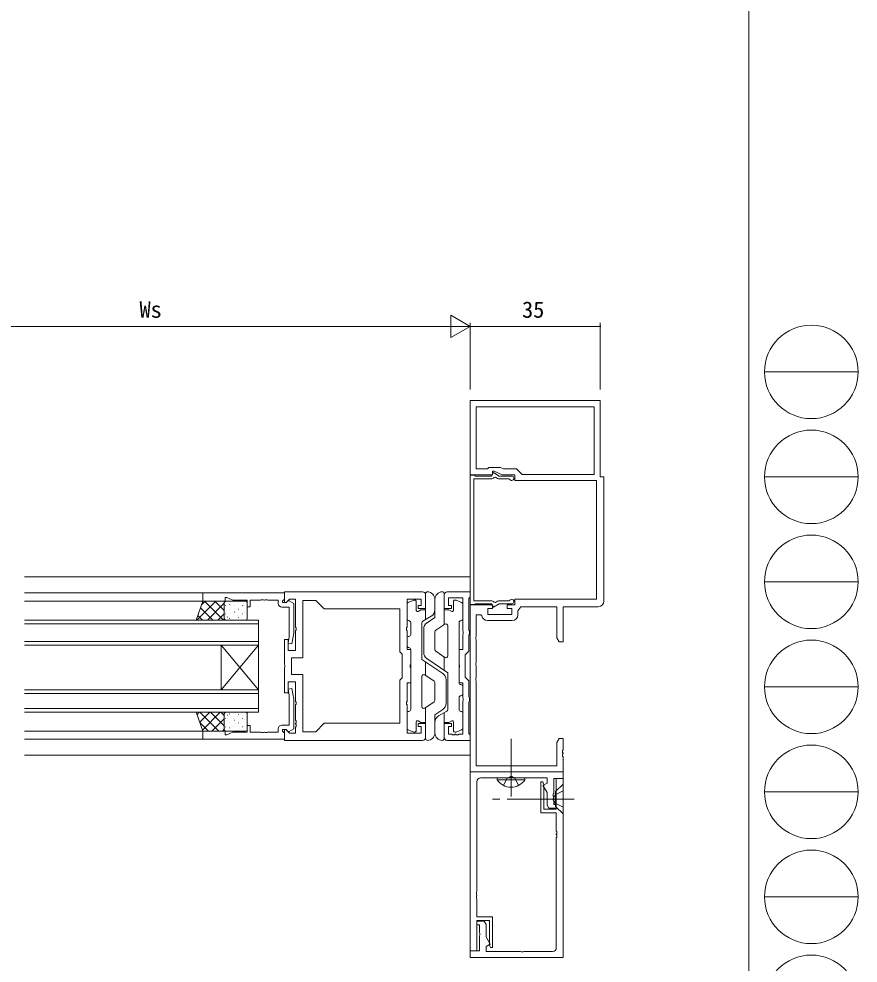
# Model space of a CAD drawing. Units: millimetres, scale not verified. Extents: x -567 to 567, y -403 to 403.
# Drawn here: x 340.8 to 566.7, y -243.1 to 11.2 of the extents above; entities that cross this region are included whole.
import ezdxf
from ezdxf.enums import TextEntityAlignment as Align

# ---------------------------------------------------------------- set-up
doc = ezdxf.new("R2010")
doc.units = ezdxf.units.MM
doc.header["$LTSCALE"] = 2
doc.linetypes.add('CHAIN2', pattern=[12, 9, -1, 1, -1])
doc.linetypes.add('DASHED3', pattern=[4, 3, -1])
for name, color, linetype, lineweight in [('0-1_USER1', 6, 'Continuous', 9), ('0-2_YKK_ZWAK', 2, 'Continuous', 9), ('0-3_YKK_11', 4, 'Continuous', 9), ('0-5_YKK_13', 7, 'Continuous', 9), ('0-6_YKK_D', 7, 'Continuous', 9)]:
    doc.layers.add(name, color=color, linetype=linetype, lineweight=lineweight)
doc.styles.add('ＭＳ ゴシック', font='')
doc.styles.get('ＭＳ ゴシック').set_extended_font_data('MS Gothic')

msp = doc.modelspace()

# ---------------------------------------------------------------- linework, layer by layer
at = {"layer": '0-1_USER1'}
for p, q in [((462.274, -71.629), (457.078, -68.629)), ((457.078, -68.629), (457.078, -74.629)), ((462.274, -88.629), (462.274, -70.629)), ((462.274, -88.629), (462.274, -70.629)), ((497.274, -88.629), (497.274, -70.629)), ((297.274, -71.629), (456.274, -71.629)), ((462.274, -71.629), (451.882, -71.629)), ((462.274, -71.629), (457.078, -74.629)), ((462.274, -71.629), (497.274, -71.629))]:
    msp.add_line(p, q, dxfattribs=at)
for start, end in [(0, 180), (180, 0)]:
    msp.add_arc((497.274, -71.629), 0.106, start, end, dxfattribs=at)
at = {"layer": '0-2_YKK_ZWAK'}
for p, q in [((462.274, -139.129), (342.274, -139.129)), ((412.274, -143.429), (342.274, -143.429)), ((390.274, -145.629), (342.274, -145.629)), ((405.274, -150.729), (342.274, -150.729)), ((405.274, -151.729), (342.274, -151.729)), ((405.274, -150.729), (405.274, -157.529)), ((405.274, -156.529), (342.274, -156.529)), ((405.274, -157.529), (342.274, -157.529)), ((395.274, -157.529), (395.274, -169.529)), ((405.274, -157.529), (395.274, -169.529)), ((405.274, -169.529), (395.274, -157.529)), ((405.274, -157.529), (405.274, -169.529)), ((405.274, -169.529), (342.274, -169.529)), ((405.274, -169.529), (405.274, -175.529)), ((405.274, -170.529), (342.274, -170.529)), ((405.274, -174.529), (342.274, -174.529)), ((405.274, -175.529), (342.274, -175.529)), ((390.274, -180.629), (342.274, -180.629)), ((412.274, -182.829), (342.274, -182.829)), ((462.274, -187.129), (342.274, -187.129))]:
    msp.add_line(p, q, dxfattribs=at)
at = {"layer": '0-3_YKK_11'}
for p, q in [((450.274, -143.629), (450.274, -150.572)), ((450.274, -143.629), (450.274, -150.557)), ((455.274, -151.968), (455.274, -143.629)), ((388.684, -150.729), (393.784, -145.629)), ((393.003, -150.729), (389.672, -147.399)), ((389.923, -146.662), (390.955, -145.629)), ((395.831, -150.729), (390.731, -145.629)), ((391.512, -150.729), (396.059, -146.183)), ((396.059, -148.128), (393.56, -145.629)), ((396.059, -150.229), (396.059, -146.129)), ((396.248, -146.439), (396.256, -146.436)), ((396.354, -146.777), (396.391, -146.777)), ((396.559, -145.629), (401.774, -145.629)), ((397.503, -146.538), (397.566, -146.496)), ((398.306, -145.71), (398.313, -145.708)), ((398.634, -146.777), (398.671, -146.777)), ((400.914, -146.777), (400.951, -146.777)), ((401.13, -146.84), (401.137, -146.838)), ((402.274, -146.129), (402.274, -150.229)), ((445.274, -146.463), (445.274, -150.429)), ((445.58, -146.002), (447.08, -145.37)), ((447.774, -145.831), (447.774, -148.129)), ((452.774, -147.968), (452.774, -145.129)), ((452.774, -145.129), (452.774, -150.029)), ((457.774, -148.129), (457.774, -145.831)), ((459.968, -146.002), (458.468, -145.37)), ((460.274, -146.463), (460.274, -150.429)), ((390.174, -150.729), (388.955, -149.51)), ((394.341, -150.729), (396.059, -149.011)), ((396.354, -149.019), (396.391, -149.019)), ((396.698, -148.41), (396.705, -148.408)), ((396.84, -149.915), (396.903, -149.874)), ((397.565, -147.808), (397.603, -147.808)), ((397.565, -150.05), (397.603, -150.05)), ((398.634, -149.019), (398.671, -149.019)), ((398.857, -148.58), (398.919, -148.539)), ((399.038, -147.582), (399.045, -147.579)), ((399.522, -149.541), (399.529, -149.538)), ((399.845, -147.808), (399.883, -147.808)), ((399.845, -150.05), (399.883, -150.05)), ((400.914, -149.019), (400.951, -149.019)), ((401.58, -148.812), (401.587, -148.81)), ((402.125, -147.808), (402.163, -147.808)), ((402.125, -150.05), (402.163, -150.05)), ((448.974, -147.929), (448.231, -148.385)), ((450.274, -147.929), (448.974, -147.929)), ((451.766, -149.705), (449.526, -150.985)), ((452.774, -150.029), (450.665, -151.435)), ((455.274, -147.929), (456.574, -147.929)), ((455.274, -147.929), (456.574, -147.929)), ((456.574, -147.929), (457.317, -148.385)), ((401.774, -150.729), (396.559, -150.729)), ((397.43, -150.282), (397.437, -150.279)), ((446.274, -154.629), (446.274, -151.429)), ((449.274, -151.419), (449.274, -161.329)), ((455.497, -151.819), (452.997, -153.486)), ((456.274, -160.364), (456.274, -152.235)), ((459.274, -167.639), (459.274, -151.429)), ((445.774, -155.129), (445.774, -155.129)), ((449.774, -159.467), (449.774, -153.099)), ((452.774, -158.671), (452.774, -153.902)), ((445.274, -155.629), (445.274, -157.629)), ((445.774, -158.129), (445.774, -158.129)), ((446.274, -158.618), (446.274, -174.829)), ((452.994, -159.086), (455.494, -160.778)), ((454.895, -165.134), (449.274, -161.329)), ((450.274, -162.006), (450.274, -165.628)), ((450.653, -161.124), (456.274, -164.929)), ((455.274, -164.252), (455.274, -160.629)), ((456.274, -174.839), (456.274, -164.929)), ((449.274, -165.894), (449.274, -174.022)), ((452.554, -167.172), (450.054, -165.48)), ((452.774, -167.586), (452.774, -172.356)), ((455.774, -166.79), (455.774, -173.158)), ((459.774, -168.129), (459.774, -168.129)), ((460.274, -170.629), (460.274, -168.629)), ((450.051, -174.438), (452.551, -172.772)), ((459.274, -171.629), (459.274, -174.829)), ((459.774, -171.129), (459.774, -171.129)), ((450.274, -174.29), (450.274, -182.629)), ((452.774, -176.229), (454.883, -174.822)), ((453.782, -176.553), (456.022, -175.273)), ((388.743, -176.126), (389.34, -175.529)), ((389.461, -178.237), (392.168, -175.529)), ((394.619, -180.629), (389.519, -175.529)), ((390.178, -180.348), (394.997, -175.529)), ((396.059, -179.241), (392.347, -175.529)), ((392.725, -180.629), (396.059, -177.295)), ((396.059, -176.413), (395.175, -175.529)), ((396.059, -176.029), (396.059, -180.129)), ((396.354, -177.239), (396.391, -177.239)), ((401.774, -175.529), (396.559, -175.529)), ((396.698, -177.848), (396.705, -177.851)), ((396.84, -176.343), (396.903, -176.385)), ((397.43, -175.977), (397.437, -175.979)), ((397.565, -176.208), (397.603, -176.208)), ((398.634, -177.239), (398.671, -177.239)), ((398.857, -177.678), (398.919, -177.72)), ((399.522, -176.718), (399.529, -176.72)), ((399.845, -176.208), (399.883, -176.208)), ((400.914, -177.239), (400.951, -177.239)), ((401.58, -177.446), (401.587, -177.449)), ((402.125, -176.208), (402.163, -176.208)), ((402.274, -180.129), (402.274, -176.029)), ((445.274, -179.795), (445.274, -175.829)), ((448.974, -178.329), (448.231, -177.873)), ((452.774, -181.129), (452.774, -176.229)), ((455.274, -182.629), (455.274, -175.685)), ((455.274, -182.629), (455.274, -175.7)), ((456.574, -178.329), (457.317, -177.873)), ((460.274, -179.795), (460.274, -175.829)), ((391.79, -180.629), (389.493, -178.332)), ((395.553, -180.629), (396.059, -180.124)), ((396.248, -179.82), (396.256, -179.822)), ((396.354, -179.482), (396.391, -179.482)), ((397.503, -179.721), (397.566, -179.762)), ((397.565, -178.45), (397.603, -178.45)), ((398.306, -180.548), (398.313, -180.551)), ((398.634, -179.482), (398.671, -179.482)), ((399.038, -178.677), (399.045, -178.679)), ((399.845, -178.45), (399.883, -178.45)), ((400.914, -179.482), (400.951, -179.482)), ((401.13, -179.418), (401.137, -179.42)), ((402.125, -178.45), (402.163, -178.45)), ((445.58, -180.256), (447.08, -180.888)), ((447.774, -178.129), (447.774, -180.427)), ((450.274, -178.329), (448.974, -178.329)), ((450.274, -178.329), (448.974, -178.329)), ((452.774, -178.289), (452.774, -181.129)), ((455.274, -178.329), (456.574, -178.329)), ((457.774, -180.427), (457.774, -178.129)), ((459.968, -180.256), (458.468, -180.888)), ((396.559, -180.629), (401.774, -180.629)), ((469.524, -193.768), (469.524, -193.259)), ((469.524, -193.259), (477.024, -193.259)), ((487.274, -194.929), (487.274, -202.929)), ((485.274, -196.929), (485.274, -200.929)), ((487.274, -202.929), (485.274, -200.929))]:
    msp.add_line(p, q, dxfattribs=at)
at = {"layer": '0-3_YKK_11', "linetype": 'CHAIN2'}
for p, q in [((473.274, -198.259), (473.274, -182.759)), ((490.274, -198.929), (467.274, -198.93))]:
    msp.add_line(p, q, dxfattribs=at)
at = {"layer": '0-3_YKK_11'}
for points in [[(390.274, -145.629), (396.059, -145.629), (396.059, -150.729), (388.54, -150.729)], [(390.274, -180.629), (396.059, -180.629), (396.059, -175.529), (388.54, -175.529)]]:
    msp.add_lwpolyline(points, close=True, dxfattribs=at)
for points in [[(469.524, -193.768), (477.024, -193.768), (477.024, -193.259)], [(487.274, -194.929), (485.274, -196.929), (485.274, -200.929)], [(487.274, -196.729), (485.121, -197.779), (484.51, -198.929)], [(487.274, -201.129), (485.121, -200.079), (484.51, -198.929)]]:
    msp.add_lwpolyline(points, dxfattribs=at)
at = {"layer": '0-3_YKK_11', "linetype": 'DASHED3'}
for points in [[(471.224, -195.268), (472.129, -193.413), (473.274, -192.804)], [(475.324, -195.268), (474.419, -193.413), (473.274, -192.804)]]:
    msp.add_lwpolyline(points, dxfattribs=at)
at = {"layer": '0-3_YKK_11'}
for centre, radius, start, end in [((450.774, -143.629), 0.5, 90, 180), ((450.774, -145.129), 2, 0, 90), ((454.774, -145.129), 2, 90, 180), ((454.774, -143.629), 0.5, 0, 90), ((396.559, -146.129), 0.5, 90, 180), ((401.774, -146.129), 0.5, 0, 90), ((445.774, -146.463), 0.5, 112.8447, 180), ((447.274, -145.831), 0.5, 0, 112.8447), ((458.274, -145.831), 0.5, 67.1553, 180), ((459.774, -146.463), 0.5, 0, 67.1553), ((448.074, -148.129), 0.3, 180, 301.51836), ((450.774, -147.968), 2, 299.74488, 0), ((457.474, -148.129), 0.3, 238.48164, 0), ((396.559, -150.229), 0.5, 180, 270), ((401.774, -150.229), 0.5, 270, 0), ((445.774, -150.429), 0.5, 180, 270), ((445.774, -151.429), 0.5, 0, 90), ((449.774, -151.419), 0.5, 119.74488, 180), ((451.774, -153.099), 2, 123.69007, 180), ((455.774, -152.235), 0.5, 0, 123.69007), ((459.774, -151.429), 0.5, 90.00016, 180), ((459.774, -150.429), 0.5, 270.00016, 0), ((445.774, -155.629), 0.5, 90, 180), ((445.774, -154.629), 0.5, 270, 0), ((453.274, -153.902), 0.5, 123.69007, 180), ((445.774, -157.629), 0.5, 180, 269.99984), ((445.774, -158.629), 0.5, 0, 89.99984), ((451.774, -159.467), 2, 180, 235.90502), ((453.274, -158.671), 0.5, 180, 235.90502), ((455.774, -160.364), 0.5, 235.90502, 0), ((453.774, -166.79), 2, 0, 55.90502), ((449.774, -165.894), 0.5, 55.90502, 180), ((452.274, -167.586), 0.5, 0, 55.90502), ((459.774, -167.629), 0.5, 180, 269.99984), ((459.774, -168.629), 0.5, 0, 89.99984), ((452.274, -172.356), 0.5, 303.69007, 0), ((459.774, -171.629), 0.5, 90, 180), ((459.774, -170.629), 0.5, 270, 0), ((445.774, -175.829), 0.5, 90.00016, 180), ((445.774, -174.829), 0.5, 270.00016, 0), ((449.774, -174.022), 0.5, 180, 303.69007), ((453.774, -173.158), 2, 303.69007, 0), ((455.774, -174.839), 0.5, 299.74488, 0), ((459.774, -174.829), 0.5, 180, 270), ((459.774, -175.829), 0.5, 0, 90), ((396.559, -176.029), 0.5, 90, 180), ((401.774, -176.029), 0.5, 0, 90), ((448.074, -178.129), 0.3, 58.48164, 180), ((454.774, -178.289), 2, 119.74488, 180), ((457.474, -178.129), 0.3, 0, 121.51836), ((396.559, -180.129), 0.5, 180, 270), ((401.774, -180.129), 0.5, 270, 0), ((445.774, -179.795), 0.5, 180, 247.1553), ((447.274, -180.427), 0.5, 247.1553, 0), ((458.274, -180.427), 0.5, 180, 292.8447), ((459.774, -179.795), 0.5, 292.8447, 0), ((450.774, -182.629), 0.5, 180, 270), ((450.774, -181.129), 2, 270, 0), ((454.774, -181.129), 2, 180, 270), ((454.774, -182.629), 0.5, 270, 0), ((473.274, -191.232), 4.527, 214.06671, 325.93329)]:
    msp.add_arc(centre, radius, start, end, dxfattribs=at)
at = {"layer": '0-5_YKK_13'}
for p, q in [((495.644, -93.259), (463.904, -93.259)), ((412.274, -143.129), (449.474, -143.129)), ((466.944, -150.859), (473.604, -150.859)), ((423.004, -178.529), (443.344, -178.529))]:
    msp.add_line(p, q, dxfattribs=at)
for points in [[(498.274, -145.629), (498.274, -112.129), (497.274, -112.129), (497.274, -91.629), (462.274, -91.629), (462.274, -111.629), (468.274, -111.629), (468.274, -110.629), (468.774, -110.629), (470.918, -111.629), (474.274, -111.629), (474.274, -113.129), (496.274, -113.129), (496.274, -145.129), (474.274, -145.129), (474.274, -146.629), (472.274, -146.629), (472.274, -147.629), (473.474, -147.629), (473.474, -149.229), (467.074, -149.229), (467.074, -147.629), (468.274, -147.629), (468.274, -146.629), (462.274, -146.629)], [(473.474, -111.929), (470.125, -111.929), (468.549, -111.019), (468.024, -111.929), (463.707, -111.929), (463.447, -111.779), (463.274, -111.679), (462.274, -111.679)], [(462.274, -111.679), (462.274, -146.579), (463.274, -146.579), (463.447, -146.479), (463.707, -146.329), (468.024, -146.329), (468.549, -147.239), (470.125, -146.329), (473.474, -146.329)], [(467.908, -145.529), (463.274, -145.529), (463.274, -112.729), (467.908, -112.729)], [(468.704, -112.335), (469.093, -112.257), (469.679, -112.595)], [(470.179, -112.729), (472.726, -112.729), (472.975, -112.863)], [(390.274, -143.429), (412.274, -143.429), (412.274, -145.059), (411.974, -145.359), (411.774, -145.559), (411.774, -146.029), (412.724, -146.029), (413.224, -145.529), (413.562, -145.529), (414.774, -146.229), (414.774, -154.237), (414.266, -157.116), (413.282, -156.942), (413.574, -155.284), (413.574, -147.229), (411.574, -147.229)], [(410.574, -146.229), (410.574, -145.359), (407.782, -145.359), (407.599, -145.239), (407.049, -145.239), (406.866, -145.359), (406.782, -145.359), (406.599, -145.239), (406.049, -145.239), (405.866, -145.359), (403.074, -145.359), (403.074, -147.129), (402.274, -147.129), (402.274, -145.359), (398.339, -145.359), (396.774, -144.629), (396.274, -144.629), (396.274, -145.629), (390.274, -145.629), (390.274, -143.429)], [(449.474, -183.129), (412.274, -183.129), (412.274, -180.329), (412.644, -180.175), (413.668, -181.199), (415.274, -181.199), (415.274, -179.587), (415.394, -179.404), (415.394, -178.854), (415.274, -178.671), (415.274, -178.587), (415.394, -178.404), (415.394, -177.854), (415.274, -177.671), (415.274, -173.587), (415.394, -173.404), (415.394, -172.854), (415.274, -172.671), (415.274, -167.329), (413.274, -167.329), (413.274, -170.329), (412.274, -170.329), (412.274, -163.587), (412.394, -163.404), (412.394, -162.854), (412.274, -162.671), (412.274, -155.929), (413.274, -155.929), (413.274, -158.929), (415.274, -158.929), (415.274, -153.587), (415.394, -153.404), (415.394, -152.854), (415.274, -152.671), (415.274, -145.059), (413.668, -145.059), (412.644, -146.083), (412.274, -145.93), (412.274, -143.129)], [(450.274, -143.929), (450.274, -147.629), (448.274, -147.629), (448.274, -146.829), (449.074, -146.829), (449.074, -145.059), (445.274, -145.059), (445.274, -152.671), (445.154, -152.854), (445.154, -153.404), (445.274, -153.587), (445.274, -158.629), (446.274, -158.629), (446.274, -162.671), (446.154, -162.854), (446.154, -163.404), (446.274, -163.587), (446.274, -167.629), (445.274, -167.629), (445.274, -172.671), (445.154, -172.854), (445.154, -173.404), (445.274, -173.587), (445.274, -181.199), (449.074, -181.199), (449.074, -179.429), (448.274, -179.429), (448.274, -178.629), (450.274, -178.629), (450.274, -182.329)], [(455.274, -143.929), (455.274, -147.629), (457.274, -147.629), (457.274, -146.829), (456.474, -146.829), (456.474, -144.759), (460.274, -144.759)], [(460.274, -144.759), (460.274, -153.671), (460.394, -153.854), (460.394, -154.404), (460.274, -154.587), (460.274, -158.629), (459.274, -158.629), (459.274, -162.671), (459.394, -162.854), (459.394, -163.404), (459.274, -163.587), (459.274, -167.629), (460.274, -167.629), (460.274, -171.671), (460.394, -171.854), (460.394, -172.404), (460.274, -172.587), (460.274, -181.499), (459.232, -181.499), (459.049, -181.619), (458.499, -181.619), (458.316, -181.499), (458.232, -181.499), (458.049, -181.619), (457.499, -181.619), (457.316, -181.499), (456.474, -181.499), (456.474, -179.429), (457.274, -179.429), (457.274, -178.629), (455.274, -178.629), (455.274, -182.329)], [(456.074, -183.129), (462.274, -183.129), (462.274, -181.782), (462.052, -181.492), (461.904, -181.299), (461.904, -172.829), (461.972, -172.679), (462.074, -172.454), (462.074, -171.805), (461.972, -171.579), (461.904, -171.429), (461.904, -167.129), (460.904, -166.129), (460.904, -160.129), (461.904, -159.129), (461.904, -154.829), (461.972, -154.679), (462.074, -154.454), (462.074, -153.805), (461.972, -153.579), (461.904, -153.429), (461.904, -144.959), (462.052, -144.766), (462.274, -144.476), (462.274, -143.129), (456.074, -143.129)], [(462.274, -146.629), (462.274, -191.629), (487.274, -191.629), (487.274, -187.587), (487.154, -187.404), (487.154, -186.854), (487.274, -186.671), (487.274, -186.587), (487.154, -186.404), (487.154, -185.854), (487.274, -185.671), (487.274, -182.629), (486.274, -182.629), (485.644, -183.72), (485.644, -189.999), (463.904, -189.999), (463.904, -167.087), (463.784, -166.904), (463.784, -166.354), (463.904, -166.171), (463.904, -163.087), (463.784, -162.904), (463.784, -162.354), (463.904, -162.171), (463.904, -156.087), (463.784, -155.904), (463.784, -155.354), (463.904, -155.171), (463.904, -149.329), (465.164, -149.329), (465.461, -149.584)], [(469.679, -145.663), (469.093, -146.001), (468.704, -145.923)], [(472.975, -145.396), (472.726, -145.529), (470.179, -145.529)], [(475.104, -149.359), (475.104, -148.229), (475.874, -147.129), (485.644, -147.129), (485.644, -155.538), (486.274, -156.629), (487.274, -156.629), (487.274, -147.129), (496.774, -147.129)], [(390.274, -182.829), (412.274, -182.829), (412.274, -181.199), (411.974, -180.899), (411.774, -180.699), (411.774, -180.229), (412.724, -180.229), (413.224, -180.729), (413.562, -180.729), (414.774, -180.029), (414.774, -172.021), (414.266, -169.142), (413.282, -169.316), (413.574, -170.974), (413.574, -179.029), (411.574, -179.029)], [(410.574, -180.029), (410.574, -180.899), (407.782, -180.899), (407.599, -181.019), (407.049, -181.019), (406.866, -180.899), (406.782, -180.899), (406.599, -181.019), (406.049, -181.019), (405.866, -180.899), (403.074, -180.899), (403.074, -179.129), (402.274, -179.129), (402.274, -180.899), (398.339, -180.899), (396.774, -181.629), (396.274, -181.629), (396.274, -180.629), (390.274, -180.629), (390.274, -182.829)], [(462.274, -191.629), (462.274, -239.829), (464.074, -239.829), (464.074, -231.629), (467.474, -231.629), (467.474, -238.01), (467.413, -238.154), (467.724, -238.929), (468.274, -238.929), (468.274, -230.629), (464.074, -230.629), (464.074, -225.787), (463.954, -225.604), (463.954, -225.054), (464.074, -224.871), (464.074, -224.787), (463.954, -224.604), (463.954, -224.054), (464.074, -223.871), (464.074, -194.259)], [(465.074, -193.259), (472.816, -193.259), (472.999, -193.139), (473.549, -193.139), (473.732, -193.259), (482.974, -193.259), (482.974, -194.629), (481.864, -195.27), (482.974, -197.192), (482.974, -200.563), (483.474, -201.429), (485.474, -201.429), (485.474, -200.429), (484.774, -200.429), (484.774, -198.387), (484.654, -198.204), (484.654, -197.654), (484.774, -197.471), (484.774, -193.429), (487.274, -193.429), (487.274, -191.629), (462.274, -191.629)], [(487.274, -241.629), (487.274, -193.429), (485.474, -193.429), (485.474, -201.629), (482.074, -201.629), (482.074, -195.248), (482.136, -195.104), (481.824, -194.329), (481.274, -194.329), (481.274, -202.629), (485.474, -202.629), (485.474, -207.471), (485.594, -207.654), (485.594, -208.204), (485.474, -208.387), (485.474, -208.471), (485.594, -208.654), (485.594, -209.204), (485.474, -209.387), (485.474, -238.999)], [(484.474, -239.999), (476.732, -239.999), (476.549, -240.119), (475.999, -240.119), (475.816, -239.999), (466.574, -239.999), (466.574, -238.629), (467.684, -237.988), (466.574, -236.066), (466.574, -232.695), (466.074, -231.829), (464.074, -231.829), (464.074, -232.829), (464.774, -232.829), (464.774, -234.871), (464.894, -235.054), (464.894, -235.604), (464.774, -235.787), (464.774, -239.829), (462.274, -239.829), (462.274, -241.629), (487.274, -241.629)]]:
    msp.add_lwpolyline(points, dxfattribs=at)
for points in [[(495.644, -93.259), (463.904, -93.259), (463.904, -109.999), (466.904, -109.999), (467.274, -109.629), (470.486, -109.629), (471.28, -109.999), (474.774, -109.999), (476.274, -111.499), (495.644, -111.499)], [(423.004, -178.529), (443.344, -178.529), (443.344, -166.959), (443.974, -166.329), (443.974, -159.929), (443.344, -159.299), (443.344, -147.729), (423.004, -147.729), (420.704, -145.429), (417.204, -145.429), (417.204, -160.859), (414.204, -160.859), (414.204, -165.399), (417.204, -165.399), (417.204, -180.829), (420.704, -180.829)]]:
    msp.add_lwpolyline(points, close=True, dxfattribs=at)
for centre, radius, start, end in [((467.908, -111.729), 1, 270.00003, 322.71197), ((470.179, -111.729), 1, 239.99995, 269.99996), ((473.474, -112.529), 0.6, 213.74896, 89.99997), ((449.474, -143.929), 0.8, 0.00001, 89.99999), ((456.074, -143.929), 0.8, 90.00001, 179.99999), ((411.574, -146.229), 1, 180.00001, 269.99999), ((467.908, -146.529), 1, 37.28803, 89.99997), ((470.179, -146.529), 1, 90.00004, 120.00005), ((473.474, -145.729), 0.6, 270.00003, 146.25104), ((496.774, -145.629), 1.5, 270.00001, 359.99999), ((466.944, -149.359), 1.5, 188.62693, 270), ((473.604, -149.359), 1.5, 270.00001, 359.99999), ((411.574, -180.029), 1, 90.00001, 179.99999), ((449.474, -182.329), 0.8, 270.00001, 359.99999), ((456.074, -182.329), 0.8, 180.00001, 269.99999), ((465.074, -194.259), 1, 90.00001, 179.99999), ((484.474, -238.999), 1, 270.00001, 359.99999)]:
    msp.add_arc(centre, radius, start, end, dxfattribs=at)
at = {"layer": '0-6_YKK_D'}
for p, q in [((537.274, 399), (537.274, -351)), ((541.526, -83.88), (566.726, -83.88)), ((541.526, -112.16), (566.726, -112.16)), ((541.526, -140.44), (566.726, -140.44)), ((541.526, -168.72), (566.726, -168.72)), ((541.526, -197), (566.726, -197)), ((541.526, -225.28), (566.726, -225.28))]:
    msp.add_line(p, q, dxfattribs=at)
for centre in [(554.126, -83.88), (554.126, -112.16), (554.126, -140.44), (554.126, -168.72), (554.126, -197), (554.126, -225.28), (554.126, -253.56)]:
    msp.add_circle(centre, 12.6, dxfattribs=at)

# ---------------------------------------------------------------- texts
at = {"layer": '0-1_USER1', "style": 'ＭＳ ゴシック'}
for s, p in [('Ws', (373.254, -70.629)), ('35', (476.254, -70.629))]:
    msp.add_text(s, height=4.399, dxfattribs=at).set_placement(p, align=Align.BOTTOM_LEFT)

doc.saveas('drawing.dxf')
